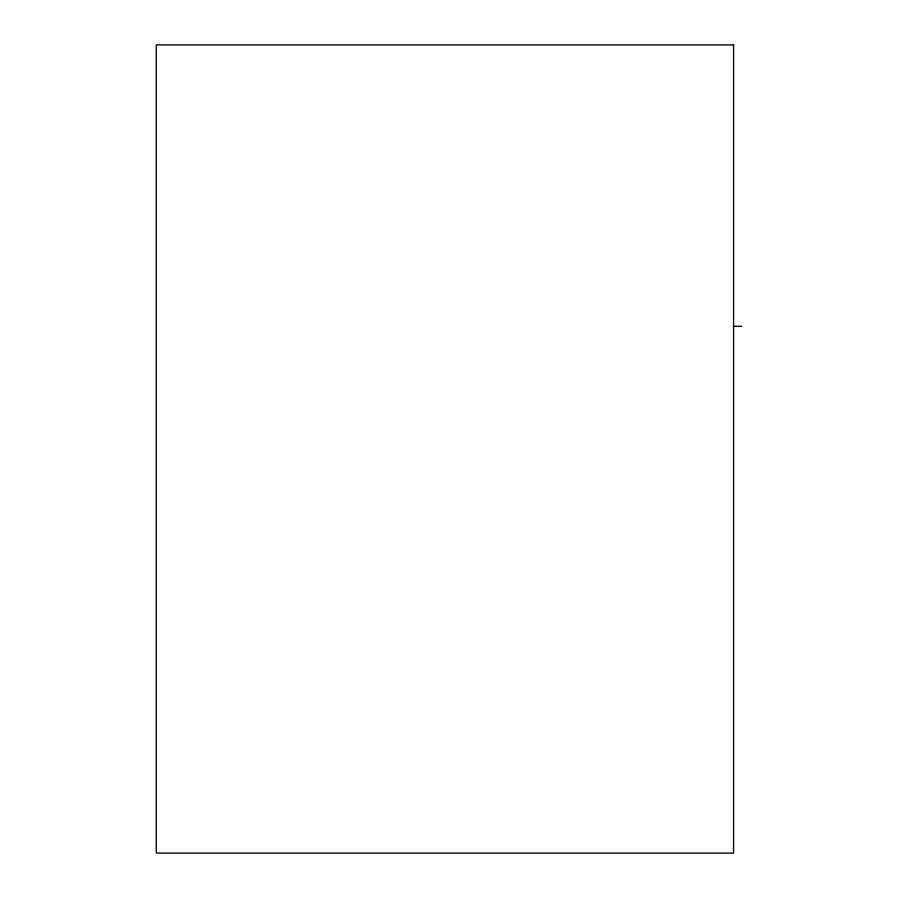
<?xml version="1.0" encoding="UTF-8"?>
<svg xmlns="http://www.w3.org/2000/svg" width="898" height="898" viewBox="0 0 898 898"><rect width="100%" height="100%" fill="white"/><g stroke="black" fill="none" stroke-linecap="round" stroke-linejoin="round"><path stroke-width="1.35" d="M733.576 326.221L741.714 326.221M733.576 44.9L156.286 44.9L156.286 853.1L733.576 853.1L733.576 44.9"/></g></svg>
